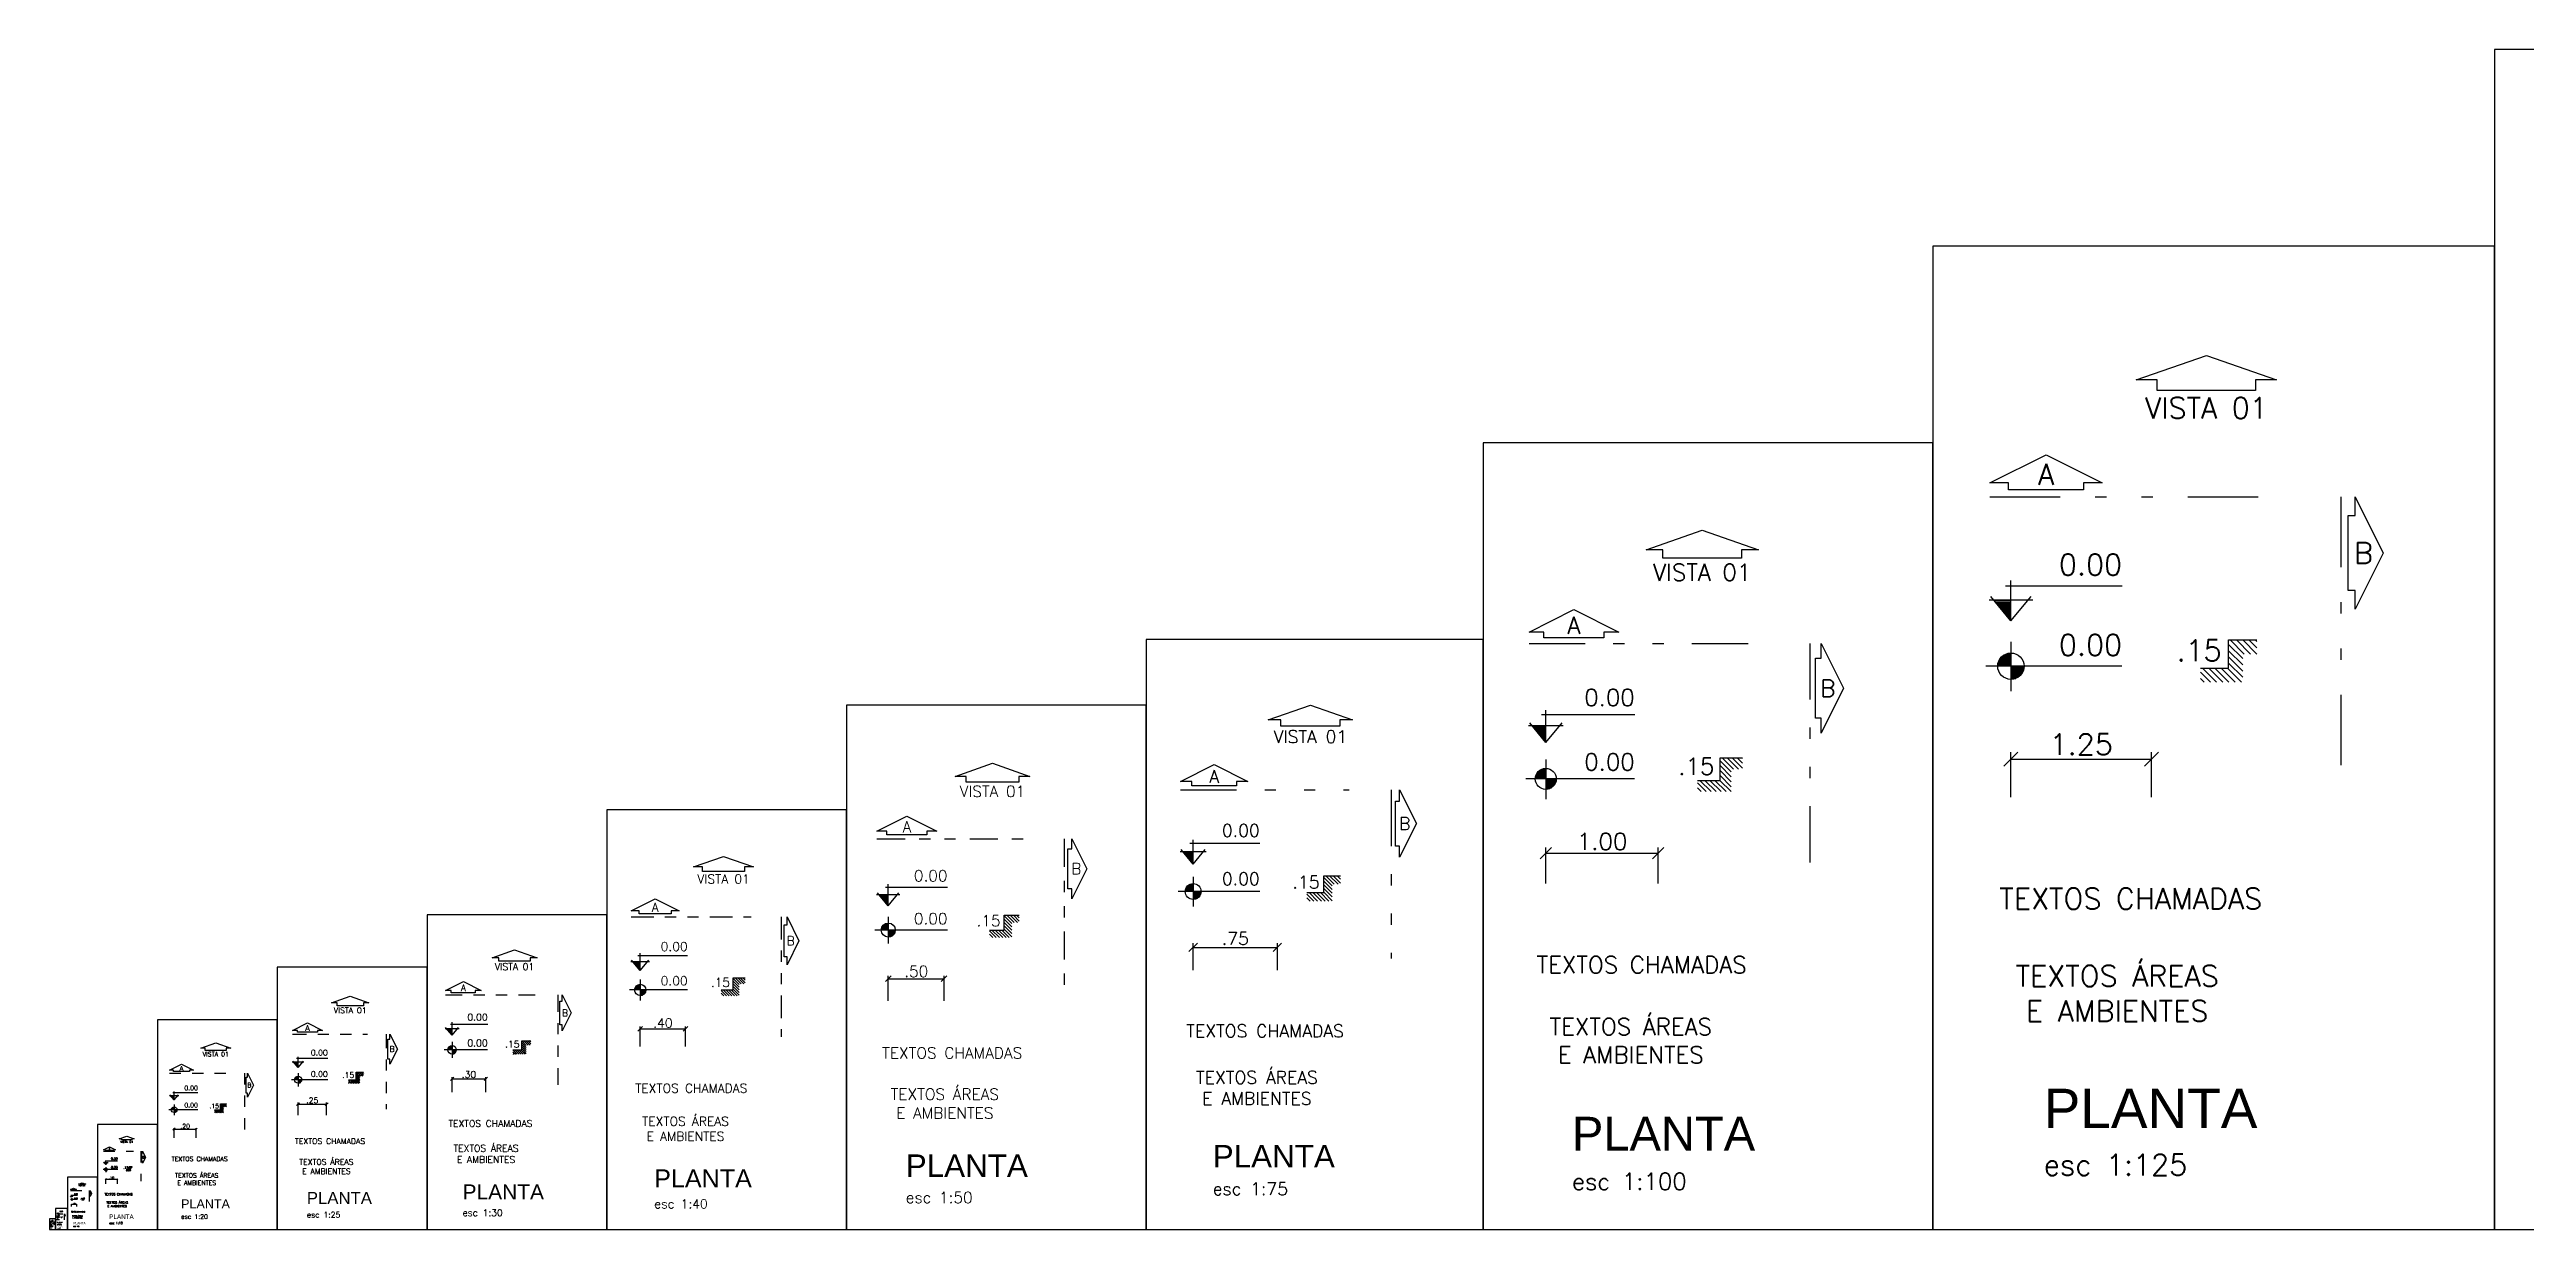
# Model space of a CAD drawing. Header units: millimetres. Extents: x 582 to 770, y 549 to 706.
# Drawn here: x 581.96 to 604.01, y 548.85 to 559.35 of the extents above; entities that cross this region are included whole.
import ezdxf

# ---------------------------------------------------------------- set-up
doc = ezdxf.new("R2010")
doc.units = ezdxf.units.MM
doc.linetypes.add('DIVIDE', pattern=[1.25, 0.5, -0.25, 0, -0.25, 0, -0.25])
for name, color, linetype in [('ARQ-COTAS', 30, 'Continuous'), ('ARQ-LINHACORTE', 3, 'DIVIDE'), ('ARQ-NIVEL', 1, 'Continuous'), ('ARQ-TEXTO2', 2, 'Continuous'), ('ARQ-TEXTO3', 3, 'Continuous'), ('ARQ-TEXTO4', 4, 'Continuous')]:
    doc.layers.add(name, color=color, linetype=linetype)
doc.styles.add('ROMANS', font='romans.shx')
doc.dimstyles.new('1-1', dxfattribs={"dimscale": 0.01, "dimtxt": 0.2, "dimasz": 0.1, "dimexe": 0.05, "dimexo": 0.1, "dimgap": 0.03, "dimtad": 1, "dimzin": 5, "dimdsep": 46, "dimtxsty": 'ROMANS', "dimblk": 'OBLIQUE', "dimcen": 0, "dimclrd": 256, "dimclre": 256, "dimclrt": 2, "dimadec": 0, "dimazin": 0, "dimtfac": 1, "dimtofl": 0, "dimtmove": 2, "dimatfit": 3, "dimfxl": 0.04, "dimtolj": 1, "dimtzin": 1, "dimarcsym": 0})
doc.dimstyles.new('1-10', dxfattribs={"dimscale": 0.1, "dimtxt": 0.2, "dimasz": 0.1, "dimexe": 0.05, "dimexo": 0.1, "dimgap": 0.03, "dimtad": 1, "dimzin": 5, "dimdsep": 46, "dimtxsty": 'ROMANS', "dimblk": 'OBLIQUE', "dimcen": 0, "dimclrd": 256, "dimclre": 256, "dimclrt": 2, "dimadec": 0, "dimazin": 0, "dimtfac": 1, "dimtofl": 0, "dimtmove": 2, "dimatfit": 3, "dimfxl": 0.04, "dimtolj": 1, "dimtzin": 1, "dimarcsym": 0})
doc.dimstyles.new('1-100', dxfattribs={"dimtxt": 0.15, "dimasz": 0.1, "dimexe": 0.05, "dimexo": 0.1, "dimgap": 0.03, "dimtad": 1, "dimzin": 5, "dimdsep": 46, "dimtxsty": 'ROMANS', "dimblk": 'OBLIQUE', "dimcen": 0, "dimclrd": 256, "dimclre": 256, "dimclrt": 2, "dimadec": 0, "dimazin": 0, "dimtfac": 1, "dimtofl": 0, "dimtmove": 2, "dimatfit": 3, "dimfxl": 0.04, "dimtolj": 1, "dimtzin": 1, "dimarcsym": 0})
doc.dimstyles.new('1-125', dxfattribs={"dimscale": 1.25, "dimtxt": 0.15, "dimasz": 0.1, "dimexe": 0.05, "dimexo": 0.1, "dimgap": 0.03, "dimtad": 1, "dimzin": 5, "dimdsep": 46, "dimtxsty": 'ROMANS', "dimblk": 'OBLIQUE', "dimcen": 0, "dimclrd": 256, "dimclre": 256, "dimclrt": 2, "dimadec": 0, "dimazin": 0, "dimtfac": 1, "dimtofl": 0, "dimtmove": 2, "dimatfit": 3, "dimfxl": 0.04, "dimtolj": 1, "dimtzin": 1, "dimarcsym": 0})
doc.dimstyles.new('1-2', dxfattribs={"dimscale": 0.02, "dimtxt": 0.2, "dimasz": 0.1, "dimexe": 0.05, "dimexo": 0.1, "dimgap": 0.03, "dimtad": 1, "dimzin": 5, "dimdsep": 46, "dimtxsty": 'ROMANS', "dimblk": 'OBLIQUE', "dimcen": 0, "dimclrd": 256, "dimclre": 256, "dimclrt": 2, "dimadec": 0, "dimazin": 0, "dimtfac": 1, "dimtofl": 0, "dimtmove": 2, "dimatfit": 3, "dimfxl": 0.04, "dimtolj": 1, "dimtzin": 1, "dimarcsym": 0})
doc.dimstyles.new('1-20', dxfattribs={"dimscale": 0.2, "dimtxt": 0.2, "dimasz": 0.1, "dimexe": 0.05, "dimexo": 0.1, "dimgap": 0.03, "dimtad": 1, "dimzin": 5, "dimdsep": 46, "dimtxsty": 'ROMANS', "dimblk": 'OBLIQUE', "dimcen": 0, "dimclrd": 256, "dimclre": 256, "dimclrt": 2, "dimadec": 0, "dimazin": 0, "dimtfac": 1, "dimtofl": 0, "dimtmove": 2, "dimatfit": 3, "dimfxl": 0.04, "dimtolj": 1, "dimtzin": 1, "dimarcsym": 0})
doc.dimstyles.new('1-25', dxfattribs={"dimscale": 0.25, "dimtxt": 0.2, "dimasz": 0.1, "dimexe": 0.05, "dimexo": 0.1, "dimgap": 0.03, "dimtad": 1, "dimzin": 5, "dimdsep": 46, "dimtxsty": 'ROMANS', "dimblk": 'OBLIQUE', "dimcen": 0, "dimclrd": 256, "dimclre": 256, "dimclrt": 2, "dimadec": 0, "dimazin": 0, "dimtfac": 1, "dimtofl": 0, "dimtmove": 2, "dimatfit": 3, "dimfxl": 0.04, "dimtolj": 1, "dimtzin": 1, "dimarcsym": 0})
doc.dimstyles.new('1-30', dxfattribs={"dimscale": 0.3, "dimtxt": 0.2, "dimasz": 0.1, "dimexe": 0.05, "dimexo": 0.1, "dimgap": 0.03, "dimtad": 1, "dimzin": 5, "dimdsep": 46, "dimtxsty": 'ROMANS', "dimblk": 'OBLIQUE', "dimcen": 0, "dimclrd": 256, "dimclre": 256, "dimclrt": 2, "dimadec": 0, "dimazin": 0, "dimtfac": 1, "dimtofl": 0, "dimtmove": 2, "dimatfit": 3, "dimfxl": 0.04, "dimtolj": 1, "dimtzin": 1, "dimarcsym": 0})
doc.dimstyles.new('1-40', dxfattribs={"dimscale": 0.4, "dimtxt": 0.2, "dimasz": 0.1, "dimexe": 0.05, "dimexo": 0.1, "dimgap": 0.03, "dimtad": 1, "dimzin": 5, "dimdsep": 46, "dimtxsty": 'ROMANS', "dimblk": 'OBLIQUE', "dimcen": 0, "dimclrd": 256, "dimclre": 256, "dimclrt": 2, "dimadec": 0, "dimazin": 0, "dimtfac": 1, "dimtofl": 0, "dimtmove": 2, "dimatfit": 3, "dimfxl": 0.04, "dimtolj": 1, "dimtzin": 1, "dimarcsym": 0})
doc.dimstyles.new('1-5', dxfattribs={"dimscale": 0.05, "dimtxt": 0.2, "dimasz": 0.1, "dimexe": 0.05, "dimexo": 0.1, "dimgap": 0.03, "dimtad": 1, "dimzin": 5, "dimdsep": 46, "dimtxsty": 'ROMANS', "dimblk": 'OBLIQUE', "dimcen": 0, "dimclrd": 256, "dimclre": 256, "dimclrt": 2, "dimadec": 0, "dimazin": 0, "dimtfac": 1, "dimtofl": 0, "dimtmove": 2, "dimatfit": 3, "dimfxl": 0.04, "dimtolj": 1, "dimtzin": 1, "dimarcsym": 0})
doc.dimstyles.new('1-50', dxfattribs={"dimscale": 0.5, "dimtxt": 0.2, "dimasz": 0.1, "dimexe": 0.05, "dimexo": 0.1, "dimgap": 0.03, "dimtad": 1, "dimzin": 5, "dimdsep": 46, "dimtxsty": 'ROMANS', "dimblk": 'OBLIQUE', "dimcen": 0, "dimclrd": 256, "dimclre": 256, "dimclrt": 2, "dimadec": 0, "dimazin": 0, "dimtfac": 1, "dimtofl": 0, "dimtmove": 2, "dimatfit": 3, "dimfxl": 0.04, "dimtolj": 1, "dimtzin": 1, "dimarcsym": 0})
doc.dimstyles.new('1-75', dxfattribs={"dimscale": 0.75, "dimtxt": 0.15, "dimasz": 0.1, "dimexe": 0.05, "dimexo": 0.1, "dimgap": 0.03, "dimtad": 1, "dimzin": 5, "dimdsep": 46, "dimtxsty": 'ROMANS', "dimblk": 'OBLIQUE', "dimcen": 0, "dimclrd": 256, "dimclre": 256, "dimclrt": 2, "dimadec": 0, "dimazin": 0, "dimtfac": 1, "dimtofl": 0, "dimtmove": 2, "dimatfit": 3, "dimfxl": 0.04, "dimtolj": 1, "dimtzin": 1, "dimarcsym": 0})

# ---------------------------------------------------------------- blocks, each defined once
blk = doc.blocks.new('_Oblique')
at = {"color": 0, "linetype": 'ByBlock', "lineweight": -2}
blk.add_line((-0.5, -0.5), (0.5, 0.5), dxfattribs=at)
blk = doc.blocks.new('*D15')
at = {"layer": 'ARQ-COTAS', "lineweight": -2}
for p, q in [((595.281, 551.929), (595.281, 552.248)), ((595.281, 552.198), (596.281, 552.198)), ((596.281, 551.929), (596.281, 552.248))]:
    blk.add_line(p, q, dxfattribs=at)
at = {"layer": 'DEFPOINTS', "color": 0}
for p in [(596.281, 552.198), (595.281, 551.829), (596.281, 551.829)]:
    blk.add_point(p, dxfattribs=at)
at = {"layer": 'ARQ-COTAS', "lineweight": -2, "xscale": 0.1, "yscale": 0.1, "zscale": 0.1, "rotation": 180}
blk.add_blockref('_Oblique', (595.281, 552.198), dxfattribs=at)
at = {"layer": 'ARQ-COTAS', "lineweight": -2, "xscale": 0.1, "yscale": 0.1, "zscale": 0.1}
blk.add_blockref('_Oblique', (596.281, 552.198), dxfattribs=at)
at = {"layer": 'ARQ-COTAS', "color": 2, "insert": (595.781, 552.303), "char_height": 0.15, "attachment_point": 5, "style": 'ROMANS'}
blk.add_mtext('\\A1;1.00', dxfattribs=at)
blk = doc.blocks.new('A$C4D0E081D')
at = {"layer": 'ARQ-NIVEL'}
h = blk.add_hatch(dxfattribs=at)
h.set_pattern_fill('ANSI31', color=8, scale=0.25, angle=90, style=0)
h.set_pattern_definition([(135, (-18.381433, -69.158416), (-0.022097087, -0.022097087), [])])
h.paths.add_polyline_path([(0.4, 0.3), (0.2, 0.3), (0.2, 0.1), (0, 0.1), (0, 0), (0.3, 0), (0.3, 0.2), (0.4, 0.2)])
at = {"layer": 'ARQ-NIVEL', "color": 2}
blk.add_lwpolyline([(0, 0.1), (0.2, 0.1), (0.2, 0.3), (0.4, 0.3)], dxfattribs=at)
blk = doc.blocks.new('*D16')
at = {"layer": 'ARQ-COTAS', "lineweight": -2}
for p, q in [((599.42, 552.698), (599.42, 553.098)), ((600.67, 552.698), (600.67, 553.098)), ((599.42, 553.035), (600.67, 553.035))]:
    blk.add_line(p, q, dxfattribs=at)
at = {"layer": 'DEFPOINTS', "color": 0}
for p in [(600.67, 553.035), (599.42, 552.573), (600.67, 552.573)]:
    blk.add_point(p, dxfattribs=at)
at = {"layer": 'ARQ-COTAS', "lineweight": -2, "xscale": 0.125, "yscale": 0.125, "zscale": 0.125, "rotation": 180}
blk.add_blockref('_Oblique', (599.42, 553.035), dxfattribs=at)
at = {"layer": 'ARQ-COTAS', "lineweight": -2, "xscale": 0.125, "yscale": 0.125, "zscale": 0.125}
blk.add_blockref('_Oblique', (600.67, 553.035), dxfattribs=at)
at = {"layer": 'ARQ-COTAS', "color": 2, "insert": (600.045, 553.167), "char_height": 0.1875, "attachment_point": 5, "style": 'ROMANS'}
blk.add_mtext('\\A1;1.25', dxfattribs=at)
blk = doc.blocks.new('*D5')
at = {"layer": 'ARQ-COTAS', "lineweight": -2}
for p, q in [((592.142, 551.159), (592.142, 551.399)), ((592.142, 551.361), (592.892, 551.361)), ((592.892, 551.159), (592.892, 551.399))]:
    blk.add_line(p, q, dxfattribs=at)
at = {"layer": 'DEFPOINTS', "color": 0}
for p in [(592.892, 551.361), (592.142, 551.084), (592.892, 551.084)]:
    blk.add_point(p, dxfattribs=at)
at = {"layer": 'ARQ-COTAS', "lineweight": -2, "xscale": 0.07500000000000001, "yscale": 0.07500000000000001, "zscale": 0.07500000000000001, "rotation": 180}
blk.add_blockref('_Oblique', (592.142, 551.361), dxfattribs=at)
at = {"layer": 'ARQ-COTAS', "lineweight": -2, "xscale": 0.07500000000000001, "yscale": 0.07500000000000001, "zscale": 0.07500000000000001}
blk.add_blockref('_Oblique', (592.892, 551.361), dxfattribs=at)
at = {"layer": 'ARQ-COTAS', "color": 2, "insert": (592.517, 551.44), "char_height": 0.1125, "attachment_point": 5, "style": 'ROMANS'}
blk.add_mtext('\\A1;.75', dxfattribs=at)
blk = doc.blocks.new('*D6')
at = {"layer": 'ARQ-COTAS', "lineweight": -2}
for p, q in [((589.428, 550.886), (589.428, 551.107)), ((589.428, 551.082), (589.925, 551.082)), ((589.925, 550.886), (589.925, 551.107))]:
    blk.add_line(p, q, dxfattribs=at)
at = {"layer": 'DEFPOINTS', "color": 0}
for p in [(589.925, 551.082), (589.428, 550.836), (589.925, 550.836)]:
    blk.add_point(p, dxfattribs=at)
at = {"layer": 'ARQ-COTAS', "lineweight": -2, "xscale": 0.05, "yscale": 0.05, "zscale": 0.05, "rotation": 180}
blk.add_blockref('_Oblique', (589.428, 551.082), dxfattribs=at)
at = {"layer": 'ARQ-COTAS', "lineweight": -2, "xscale": 0.05, "yscale": 0.05, "zscale": 0.05}
blk.add_blockref('_Oblique', (589.925, 551.082), dxfattribs=at)
at = {"layer": 'ARQ-COTAS', "color": 2, "insert": (589.677, 551.147), "char_height": 0.1, "attachment_point": 5, "style": 'ROMANS'}
blk.add_mtext('\\A1;.50', dxfattribs=at)
blk = doc.blocks.new('*D7')
at = {"layer": 'ARQ-COTAS', "lineweight": -2}
for p, q in [((587.221, 550.479), (587.221, 550.656)), ((587.624, 550.479), (587.624, 550.656)), ((587.221, 550.636), (587.624, 550.636))]:
    blk.add_line(p, q, dxfattribs=at)
at = {"layer": 'DEFPOINTS', "color": 0}
for p in [(587.221, 550.439), (587.624, 550.636), (587.624, 550.439)]:
    blk.add_point(p, dxfattribs=at)
at = {"layer": 'ARQ-COTAS', "lineweight": -2, "xscale": 0.04000000000000001, "yscale": 0.04000000000000001, "zscale": 0.04000000000000001, "rotation": 180}
blk.add_blockref('_Oblique', (587.221, 550.636), dxfattribs=at)
at = {"layer": 'ARQ-COTAS', "lineweight": -2, "xscale": 0.04000000000000001, "yscale": 0.04000000000000001, "zscale": 0.04000000000000001}
blk.add_blockref('_Oblique', (587.624, 550.636), dxfattribs=at)
at = {"layer": 'ARQ-COTAS', "color": 2, "insert": (587.423, 550.688), "char_height": 0.08, "attachment_point": 5, "style": 'ROMANS'}
blk.add_mtext('\\A1;.40', dxfattribs=at)
blk = doc.blocks.new('*D8')
at = {"layer": 'ARQ-COTAS', "lineweight": -2}
for p, q in [((585.547, 550.072), (585.547, 550.205)), ((585.847, 550.072), (585.847, 550.205)), ((585.547, 550.19), (585.847, 550.19))]:
    blk.add_line(p, q, dxfattribs=at)
at = {"layer": 'DEFPOINTS', "color": 0}
for p in [(585.547, 550.042), (585.847, 550.19), (585.847, 550.042)]:
    blk.add_point(p, dxfattribs=at)
at = {"layer": 'ARQ-COTAS', "lineweight": -2, "xscale": 0.03, "yscale": 0.03, "zscale": 0.03, "rotation": 180}
blk.add_blockref('_Oblique', (585.547, 550.19), dxfattribs=at)
at = {"layer": 'ARQ-COTAS', "lineweight": -2, "xscale": 0.03, "yscale": 0.03, "zscale": 0.03}
blk.add_blockref('_Oblique', (585.847, 550.19), dxfattribs=at)
at = {"layer": 'ARQ-COTAS', "color": 2, "insert": (585.697, 550.229), "char_height": 0.06, "attachment_point": 5, "style": 'ROMANS'}
blk.add_mtext('\\A1;.30', dxfattribs=at)
blk = doc.blocks.new('*D9')
at = {"layer": 'ARQ-COTAS', "lineweight": -2}
for p, q in [((584.176, 549.868), (584.176, 549.979)), ((584.176, 549.966), (584.43, 549.966)), ((584.43, 549.868), (584.43, 549.979))]:
    blk.add_line(p, q, dxfattribs=at)
at = {"layer": 'DEFPOINTS', "color": 0}
for p in [(584.176, 549.843), (584.43, 549.966), (584.43, 549.843)]:
    blk.add_point(p, dxfattribs=at)
at = {"layer": 'ARQ-COTAS', "lineweight": -2, "xscale": 0.025, "yscale": 0.025, "zscale": 0.025, "rotation": 180}
blk.add_blockref('_Oblique', (584.176, 549.966), dxfattribs=at)
at = {"layer": 'ARQ-COTAS', "lineweight": -2, "xscale": 0.025, "yscale": 0.025, "zscale": 0.025}
blk.add_blockref('_Oblique', (584.43, 549.966), dxfattribs=at)
at = {"layer": 'ARQ-COTAS', "color": 2, "insert": (584.303, 549.999), "char_height": 0.05, "attachment_point": 5, "style": 'ROMANS'}
blk.add_mtext('\\A1;.25', dxfattribs=at)
blk = doc.blocks.new('*D10')
at = {"layer": 'ARQ-COTAS', "lineweight": -2}
for p, q in [((583.073, 549.665), (583.073, 549.753)), ((583.073, 549.743), (583.269, 549.743)), ((583.269, 549.665), (583.269, 549.753))]:
    blk.add_line(p, q, dxfattribs=at)
at = {"layer": 'DEFPOINTS', "color": 0}
for p in [(583.073, 549.645), (583.269, 549.743), (583.269, 549.645)]:
    blk.add_point(p, dxfattribs=at)
at = {"layer": 'ARQ-COTAS', "lineweight": -2, "xscale": 0.02, "yscale": 0.02, "zscale": 0.02, "rotation": 180}
blk.add_blockref('_Oblique', (583.073, 549.743), dxfattribs=at)
at = {"layer": 'ARQ-COTAS', "lineweight": -2, "xscale": 0.02, "yscale": 0.02, "zscale": 0.02}
blk.add_blockref('_Oblique', (583.269, 549.743), dxfattribs=at)
at = {"layer": 'ARQ-COTAS', "color": 2, "insert": (583.171, 549.769), "char_height": 0.04, "attachment_point": 5, "style": 'ROMANS'}
blk.add_mtext('\\A1;.20', dxfattribs=at)
blk = doc.blocks.new('*D11')
at = {"layer": 'ARQ-COTAS', "lineweight": -2}
for p, q in [((582.465, 549.257), (582.465, 549.302)), ((582.465, 549.297), (582.568, 549.297)), ((582.568, 549.257), (582.568, 549.302))]:
    blk.add_line(p, q, dxfattribs=at)
at = {"layer": 'DEFPOINTS', "color": 0}
for p in [(582.465, 549.247), (582.568, 549.297), (582.568, 549.247)]:
    blk.add_point(p, dxfattribs=at)
at = {"layer": 'ARQ-COTAS', "lineweight": -2, "xscale": 0.01, "yscale": 0.01, "zscale": 0.01, "rotation": 180}
blk.add_blockref('_Oblique', (582.465, 549.297), dxfattribs=at)
at = {"layer": 'ARQ-COTAS', "lineweight": -2, "xscale": 0.01, "yscale": 0.01, "zscale": 0.01}
blk.add_blockref('_Oblique', (582.568, 549.297), dxfattribs=at)
at = {"layer": 'ARQ-COTAS', "color": 2, "insert": (582.517, 549.31), "char_height": 0.02, "attachment_point": 5, "style": 'ROMANS'}
blk.add_mtext('\\A1;.10', dxfattribs=at)
blk = doc.blocks.new('*D12')
at = {"layer": 'ARQ-COTAS', "lineweight": -2}
for p, q in [((582.161, 549.054), (582.161, 549.076)), ((582.161, 549.074), (582.208, 549.074)), ((582.208, 549.054), (582.208, 549.076))]:
    blk.add_line(p, q, dxfattribs=at)
at = {"layer": 'DEFPOINTS', "color": 0}
for p in [(582.161, 549.049), (582.208, 549.074), (582.208, 549.049)]:
    blk.add_point(p, dxfattribs=at)
at = {"layer": 'ARQ-COTAS', "lineweight": -2, "xscale": 0.005000000000000001, "yscale": 0.005000000000000001, "zscale": 0.005000000000000001, "rotation": 180}
blk.add_blockref('_Oblique', (582.161, 549.074), dxfattribs=at)
at = {"layer": 'ARQ-COTAS', "lineweight": -2, "xscale": 0.005000000000000001, "yscale": 0.005000000000000001, "zscale": 0.005000000000000001}
blk.add_blockref('_Oblique', (582.208, 549.074), dxfattribs=at)
at = {"layer": 'ARQ-COTAS', "color": 2, "insert": (582.185, 549.08), "char_height": 0.01, "attachment_point": 5, "style": 'ROMANS'}
blk.add_mtext('\\A1;.05', dxfattribs=at)
blk = doc.blocks.new('*D13')
at = {"layer": 'ARQ-COTAS', "lineweight": -2}
for p, q in [((582.032, 548.932), (582.032, 548.941)), ((582.032, 548.94), (582.049, 548.94)), ((582.049, 548.932), (582.049, 548.941))]:
    blk.add_line(p, q, dxfattribs=at)
at = {"layer": 'DEFPOINTS', "color": 0}
for p in [(582.032, 548.93), (582.049, 548.94), (582.049, 548.93)]:
    blk.add_point(p, dxfattribs=at)
at = {"layer": 'ARQ-COTAS', "lineweight": -2, "xscale": 0.002, "yscale": 0.002, "zscale": 0.002, "rotation": 180}
blk.add_blockref('_Oblique', (582.032, 548.94), dxfattribs=at)
at = {"layer": 'ARQ-COTAS', "lineweight": -2, "xscale": 0.002, "yscale": 0.002, "zscale": 0.002}
blk.add_blockref('_Oblique', (582.049, 548.94), dxfattribs=at)
at = {"layer": 'ARQ-COTAS', "color": 2, "insert": (582.041, 548.942), "char_height": 0.004, "attachment_point": 5, "style": 'ROMANS'}
blk.add_mtext('\\A1;.02', dxfattribs=at)
blk = doc.blocks.new('*D14')
at = {"layer": 'ARQ-COTAS', "lineweight": -2}
for p, q in [((581.972, 548.891), (581.972, 548.896)), ((581.972, 548.895), (581.985, 548.895)), ((581.985, 548.891), (581.985, 548.896))]:
    blk.add_line(p, q, dxfattribs=at)
at = {"layer": 'DEFPOINTS', "color": 0}
for p in [(581.972, 548.89), (581.985, 548.895), (581.985, 548.89)]:
    blk.add_point(p, dxfattribs=at)
at = {"layer": 'ARQ-COTAS', "lineweight": -2, "xscale": 0.001, "yscale": 0.001, "zscale": 0.001, "rotation": 180}
blk.add_blockref('_Oblique', (581.972, 548.895), dxfattribs=at)
at = {"layer": 'ARQ-COTAS', "lineweight": -2, "xscale": 0.001, "yscale": 0.001, "zscale": 0.001}
blk.add_blockref('_Oblique', (581.985, 548.895), dxfattribs=at)
at = {"layer": 'ARQ-COTAS', "color": 2, "insert": (581.978, 548.896), "char_height": 0.002, "attachment_point": 5, "style": 'ROMANS'}
blk.add_mtext('\\A1;.01', dxfattribs=at)
blk = doc.blocks.new('nivel planta')
at = {"layer": 'ARQ-NIVEL', "color": 1}
for p, q in [((0, 0), (-0.969, 0)), ((-0.884, 0.007), (-0.791, 0.007)), ((-0.883, 0.015), (-0.791, 0.015)), ((-0.882, 0.023), (-0.791, 0.023)), ((-0.88, 0.03), (-0.791, 0.03)), ((-0.876, 0.038), (-0.791, 0.038)), ((-0.873, 0.046), (-0.791, 0.046)), ((-0.868, 0.054), (-0.791, 0.054)), ((-0.861, 0.062), (-0.791, 0.062)), ((-0.854, 0.069), (-0.791, 0.069)), ((-0.844, 0.077), (-0.791, 0.077)), ((-0.83, 0.085), (-0.791, 0.085)), ((-0.791, 0.174), (-0.791, -0.179)), ((-0.791, -0.001), (-0.697, -0.001)), ((-0.791, -0.009), (-0.698, -0.009)), ((-0.791, -0.016), (-0.699, -0.016)), ((-0.791, -0.024), (-0.7, -0.024)), ((-0.791, -0.032), (-0.703, -0.032)), ((-0.791, -0.04), (-0.706, -0.04)), ((-0.791, -0.048), (-0.71, -0.048)), ((-0.791, -0.056), (-0.715, -0.056)), ((-0.791, -0.063), (-0.722, -0.063)), ((-0.791, -0.071), (-0.73, -0.071)), ((-0.791, -0.079), (-0.74, -0.079)), ((-0.791, -0.087), (-0.755, -0.087))]:
    blk.add_line(p, q, dxfattribs=at)
blk.add_circle((-0.791, 0), 0.0937, dxfattribs=at)
blk = doc.blocks.new('nivel corte')
at = {"color": 1}
for p, q in [((-0.038, 0.249), (0.791, 0.249)), ((0, 0), (0, 0.287)), ((-0.155, 0.15), (0.155, 0.15)), ((0, 0), (-0.144, 0.174)), ((0, 0.141), (-0.117, 0.141)), ((0, 0.131), (-0.109, 0.131)), ((0, 0.122), (-0.101, 0.122)), ((0, 0.113), (-0.093, 0.113)), ((0, 0.103), (-0.086, 0.103)), ((0, 0.094), (-0.078, 0.094)), ((0, 0.084), (-0.07, 0.084)), ((0, 0.075), (-0.062, 0.075)), ((0, 0.066), (-0.054, 0.066)), ((0, 0.056), (-0.047, 0.056)), ((0, 0.047), (-0.039, 0.047)), ((0, 0.038), (-0.031, 0.038)), ((0, 0.028), (-0.023, 0.028)), ((0, 0.019), (-0.016, 0.019)), ((0, 0.009), (-0.008, 0.009)), ((0, 0), (0.144, 0.174))]:
    blk.add_line(p, q, dxfattribs=at)

msp = doc.modelspace()

# ---------------------------------------------------------------- linework, layer by layer
for points in [[(603.724, 548.85), (609.724, 548.85), (609.724, 559.35), (603.724, 559.35)], [(598.724, 548.85), (603.724, 548.85), (603.724, 557.6), (598.724, 557.6)], [(594.724, 548.85), (598.724, 548.85), (598.724, 555.85), (594.724, 555.85)], [(591.724, 548.85), (594.724, 548.85), (594.724, 554.1), (591.724, 554.1)], [(589.058, 548.85), (591.724, 548.85), (591.724, 553.517), (589.058, 553.517)], [(586.924, 548.85), (589.058, 548.85), (589.058, 552.584), (586.924, 552.584)], [(585.324, 548.85), (586.924, 548.85), (586.924, 551.65), (585.324, 551.65)], [(583.991, 548.85), (585.324, 548.85), (585.324, 551.184), (583.991, 551.184)], [(582.924, 548.85), (583.991, 548.85), (583.991, 550.717), (582.924, 550.717)], [(582.391, 548.85), (582.924, 548.85), (582.924, 549.784), (582.391, 549.784)], [(582.124, 548.85), (582.391, 548.85), (582.391, 549.317), (582.124, 549.317)], [(581.964, 548.85), (582.018, 548.85), (582.018, 548.944), (581.964, 548.944)], [(582.018, 548.85), (582.124, 548.85), (582.124, 549.037), (582.018, 549.037)]]:
    msp.add_lwpolyline(points, close=True)
at = {"layer": 'ARQ-LINHACORTE', "ltscale": 1.25}
for p, q in [((599.232, 555.37), (601.732, 555.37)), ((602.357, 555.37), (602.357, 552.87))]:
    msp.add_line(p, q, dxfattribs=at)
at = {"layer": 'ARQ-LINHACORTE'}
for p, q in [((595.131, 554.066), (597.131, 554.066)), ((597.631, 554.066), (597.631, 552.066)), ((592.029, 552.762), (593.529, 552.762)), ((593.904, 552.762), (593.904, 551.262))]:
    msp.add_line(p, q, dxfattribs=at)
at = {"layer": 'ARQ-LINHACORTE', "ltscale": 0.5}
for p, q in [((589.328, 552.327), (590.662, 552.327)), ((590.995, 552.327), (590.995, 550.994))]:
    msp.add_line(p, q, dxfattribs=at)
at = {"layer": 'ARQ-LINHACORTE', "ltscale": 0.4}
for p, q in [((587.141, 551.632), (588.208, 551.632)), ((588.474, 551.632), (588.474, 550.565))]:
    msp.add_line(p, q, dxfattribs=at)
at = {"layer": 'ARQ-LINHACORTE', "ltscale": 0.3}
for p, q in [((585.487, 550.937), (586.287, 550.937)), ((586.487, 550.937), (586.487, 550.137))]:
    msp.add_line(p, q, dxfattribs=at)
at = {"layer": 'ARQ-LINHACORTE', "ltscale": 0.25}
for p, q in [((584.126, 550.589), (584.793, 550.589)), ((584.96, 550.589), (584.96, 549.922))]:
    msp.add_line(p, q, dxfattribs=at)
at = {"layer": 'ARQ-LINHACORTE', "ltscale": 0.2}
for p, q in [((583.033, 550.241), (583.566, 550.241)), ((583.699, 550.241), (583.699, 549.708))]:
    msp.add_line(p, q, dxfattribs=at)
at = {"layer": 'ARQ-LINHACORTE', "ltscale": 0.1}
for p, q in [((582.445, 549.546), (582.712, 549.546)), ((582.778, 549.546), (582.778, 549.279))]:
    msp.add_line(p, q, dxfattribs=at)
at = {"layer": 'ARQ-LINHACORTE', "ltscale": 0.05}
for p, q in [((582.151, 549.198), (582.285, 549.198)), ((582.318, 549.198), (582.318, 549.065))]:
    msp.add_line(p, q, dxfattribs=at)
at = {"layer": 'ARQ-LINHACORTE', "ltscale": 0.01}
for p, q in [((581.97, 548.92), (581.996, 548.92)), ((582.003, 548.92), (582.003, 548.893))]:
    msp.add_line(p, q, dxfattribs=at)
at = {"layer": 'ARQ-LINHACORTE', "ltscale": 0.02}
for p, q in [((582.028, 548.989), (582.082, 548.989)), ((582.095, 548.989), (582.095, 548.936))]:
    msp.add_line(p, q, dxfattribs=at)
at = {"layer": 'ARQ-LINHACORTE', "linetype": 'ByBlock'}
for points in [[(601.596, 556.316), (600.721, 556.316), (600.721, 556.41), (600.534, 556.41), (601.159, 556.629), (601.784, 556.41), (601.596, 556.41), (601.596, 556.316)], [(600.066, 555.432), (599.399, 555.432), (599.399, 555.495), (599.232, 555.495), (599.732, 555.745), (600.232, 555.495), (600.066, 555.495), (600.066, 555.432)], [(602.42, 554.536), (602.42, 555.203), (602.482, 555.203), (602.482, 555.37), (602.732, 554.87), (602.482, 554.37), (602.482, 554.536), (602.42, 554.536)], [(597.022, 554.823), (596.322, 554.823), (596.322, 554.898), (596.172, 554.898), (596.672, 555.073), (597.172, 554.898), (597.022, 554.898), (597.022, 554.823)], [(595.797, 554.116), (595.264, 554.116), (595.264, 554.166), (595.131, 554.166), (595.531, 554.366), (595.931, 554.166), (595.797, 554.166), (595.797, 554.116)], [(597.681, 553.399), (597.681, 553.933), (597.731, 553.933), (597.731, 554.066), (597.931, 553.666), (597.731, 553.266), (597.731, 553.399), (597.681, 553.399)], [(593.447, 553.33), (592.922, 553.33), (592.922, 553.386), (592.81, 553.386), (593.185, 553.517), (593.56, 553.386), (593.447, 553.386), (593.447, 553.33)], [(590.589, 552.832), (590.123, 552.832), (590.123, 552.882), (590.023, 552.882), (590.356, 552.999), (590.689, 552.882), (590.589, 552.882), (590.589, 552.832)], [(592.529, 552.799), (592.129, 552.799), (592.129, 552.837), (592.029, 552.837), (592.329, 552.987), (592.629, 552.837), (592.529, 552.837), (592.529, 552.799)], [(593.942, 552.262), (593.942, 552.662), (593.979, 552.662), (593.979, 552.762), (594.129, 552.462), (593.979, 552.162), (593.979, 552.262), (593.942, 552.262)], [(589.773, 552.361), (589.417, 552.361), (589.417, 552.394), (589.328, 552.394), (589.595, 552.527), (589.862, 552.394), (589.773, 552.394), (589.773, 552.361)], [(591.028, 551.883), (591.028, 552.238), (591.062, 552.238), (591.062, 552.327), (591.195, 552.061), (591.062, 551.794), (591.062, 551.883), (591.028, 551.883)], [(588.15, 552.036), (587.776, 552.036), (587.776, 552.076), (587.696, 552.076), (587.963, 552.169), (588.23, 552.076), (588.15, 552.076), (588.15, 552.036)], [(587.497, 551.659), (587.212, 551.659), (587.212, 551.685), (587.141, 551.685), (587.354, 551.792), (587.568, 551.685), (587.497, 551.685), (587.497, 551.659)], [(588.501, 551.276), (588.501, 551.561), (588.528, 551.561), (588.528, 551.632), (588.634, 551.419), (588.528, 551.205), (588.528, 551.276), (588.501, 551.276)], [(586.243, 551.239), (585.963, 551.239), (585.963, 551.269), (585.903, 551.269), (586.103, 551.339), (586.303, 551.269), (586.243, 551.269), (586.243, 551.239)], [(584.757, 550.841), (584.523, 550.841), (584.523, 550.866), (584.473, 550.866), (584.64, 550.925), (584.807, 550.866), (584.757, 550.866), (584.757, 550.841)], [(585.753, 550.957), (585.54, 550.957), (585.54, 550.977), (585.487, 550.977), (585.647, 551.057), (585.807, 550.977), (585.753, 550.977), (585.753, 550.957)], [(586.507, 550.67), (586.507, 550.883), (586.527, 550.883), (586.527, 550.937), (586.607, 550.777), (586.527, 550.617), (586.527, 550.67), (586.507, 550.67)], [(584.349, 550.606), (584.171, 550.606), (584.171, 550.622), (584.126, 550.622), (584.26, 550.689), (584.393, 550.622), (584.349, 550.622), (584.349, 550.606)], [(583.537, 550.443), (583.35, 550.443), (583.35, 550.463), (583.31, 550.463), (583.444, 550.51), (583.577, 550.463), (583.537, 550.463), (583.537, 550.443)], [(584.976, 550.367), (584.976, 550.544), (584.993, 550.544), (584.993, 550.589), (585.06, 550.456), (584.993, 550.322), (584.993, 550.367), (584.976, 550.367)], [(583.21, 550.255), (583.068, 550.255), (583.068, 550.268), (583.033, 550.268), (583.139, 550.321), (583.246, 550.268), (583.21, 550.268), (583.21, 550.255)], [(583.713, 550.063), (583.713, 550.206), (583.726, 550.206), (583.726, 550.241), (583.779, 550.135), (583.726, 550.028), (583.726, 550.063), (583.713, 550.063)], [(582.534, 549.552), (582.463, 549.552), (582.463, 549.559), (582.445, 549.559), (582.498, 549.586), (582.552, 549.559), (582.534, 549.559), (582.534, 549.552)], [(582.697, 549.647), (582.604, 549.647), (582.604, 549.657), (582.584, 549.657), (582.651, 549.68), (582.717, 549.657), (582.697, 549.657), (582.697, 549.647)], [(582.785, 549.457), (582.785, 549.528), (582.792, 549.528), (582.792, 549.546), (582.818, 549.492), (582.792, 549.439), (582.792, 549.457), (582.785, 549.457)], [(582.196, 549.201), (582.16, 549.201), (582.16, 549.205), (582.151, 549.205), (582.178, 549.218), (582.205, 549.205), (582.196, 549.205), (582.196, 549.201)], [(582.277, 549.249), (582.231, 549.249), (582.231, 549.254), (582.221, 549.254), (582.254, 549.265), (582.287, 549.254), (582.277, 549.254), (582.277, 549.249)], [(582.321, 549.154), (582.321, 549.189), (582.325, 549.189), (582.325, 549.198), (582.338, 549.171), (582.325, 549.145), (582.325, 549.154), (582.321, 549.154)], [(581.979, 548.921), (581.971, 548.921), (581.971, 548.921), (581.97, 548.921), (581.975, 548.924), (581.98, 548.921), (581.979, 548.921), (581.979, 548.921)], [(581.995, 548.93), (581.986, 548.93), (581.986, 548.931), (581.984, 548.931), (581.99, 548.933), (581.997, 548.931), (581.995, 548.931), (581.995, 548.93)], [(582.004, 548.911), (582.004, 548.918), (582.004, 548.918), (582.004, 548.92), (582.007, 548.915), (582.004, 548.909), (582.004, 548.911), (582.004, 548.911)], [(582.046, 548.991), (582.032, 548.991), (582.032, 548.992), (582.028, 548.992), (582.039, 548.997), (582.05, 548.992), (582.046, 548.992), (582.046, 548.991)], [(582.079, 549.01), (582.06, 549.01), (582.06, 549.012), (582.056, 549.012), (582.07, 549.016), (582.083, 549.012), (582.079, 549.012), (582.079, 549.01)], [(582.096, 548.972), (582.096, 548.986), (582.098, 548.986), (582.098, 548.989), (582.103, 548.979), (582.098, 548.968), (582.098, 548.972), (582.096, 548.972)]]:
    msp.add_lwpolyline(points, dxfattribs=at)

# ---------------------------------------------------------------- block references
at = {"layer": 'ARQ-NIVEL'}
for name, p, xscale, yscale, zscale in [('nivel corte', (599.42, 554.267), 1.249999875000071, 1.249999875000015, 1.249999875), ('nivel planta', (600.408, 553.863), 1.249999875000071, 1.249999875000015, 1.249999875), ('A$C4D0E081D', (601.107, 553.721), 1.25, 1.25, 1.25), ('nivel corte', (592.142, 552.101), 0.75, 0.75, 0.75), ('nivel planta', (592.735, 551.858), 0.75, 0.75, 0.75), ('A$C4D0E081D', (593.154, 551.773), 0.75, 0.75, 0.75), ('nivel corte', (589.428, 551.731), 0.6666666000000134, 0.6666666000000134, 0.6666666), ('nivel planta', (589.956, 551.515), 0.6666666000000134, 0.6666666000000134, 0.6666666), ('A$C4D0E081D', (590.328, 551.448), 0.6666666650000082, 0.6666666650000082, 0.666666665), ('nivel corte', (587.221, 551.155), 0.5333333319999838, 0.5333333319999838, 0.5333333319999838), ('A$C4D0E081D', (587.941, 550.929), 0.5333333319999838, 0.5333333319999838, 0.5333333320000001), ('nivel planta', (587.643, 550.982), 0.5333333319999838, 0.5333333319999838, 0.5333333319999838), ('nivel corte', (585.547, 550.579), 0.3999999600000024, 0.3999999600000024, 0.39999996), ('nivel planta', (585.863, 550.449), 0.3999999600000024, 0.3999999600000024, 0.39999996), ('A$C4D0E081D', (586.087, 550.409), 0.399999998999931, 0.399999998999931, 0.399999999), ('nivel planta', (584.44, 550.183), 0.3333332999999925, 0.3333332999999925, 0.3333333), ('nivel corte', (584.176, 550.291), 0.3333332999999925, 0.3333332999999925, 0.3333333), ('A$C4D0E081D', (584.626, 550.149), 0.3333333324999899, 0.3333333324999899, 0.3333333325), ('nivel corte', (583.073, 550.003), 0.2666666399999826, 0.2666666399999826, 0.26666664), ('nivel planta', (583.284, 549.916), 0.2666666399999826, 0.2666666399999826, 0.26666664), ('A$C4D0E081D', (583.433, 549.889), 0.2666666660000487, 0.2666666660000487, 0.2666666660000001), ('nivel planta', (582.571, 549.383), 0.1333333200000197, 0.1333333200000197, 0.13333332), ('nivel corte', (582.465, 549.427), 0.1333333200000197, 0.1333333200000197, 0.13333332), ('A$C4D0E081D', (582.645, 549.37), 0.1333333330000244, 0.1333333330000244, 0.133333333), ('nivel planta', (582.214, 549.117), 0.06666666000000987, 0.06666666000000987, 0.06666666), ('nivel corte', (582.161, 549.138), 0.06666666000000987, 0.06666666000000987, 0.06666666), ('A$C4D0E081D', (582.251, 549.11), 0.06666666649994113, 0.06666666649994113, 0.06666666650000001), ('nivel planta', (581.982, 548.904), 0.01333333200000197, 0.01333333200000197, 0.013333332), ('nivel corte', (581.972, 548.908), 0.01333333200000197, 0.01333333200000197, 0.013333332), ('A$C4D0E081D', (581.99, 548.902), 0.01333333329998254, 0.01333333329998254, 0.0133333333), ('nivel corte', (582.032, 548.966), 0.02666666400000395, 0.02666666400000395, 0.026666664), ('nivel planta', (582.054, 548.957), 0.02666666400000395, 0.02666666400000395, 0.026666664), ('A$C4D0E081D', (582.068, 548.954), 0.02666666659996508, 0.02666666659996508, 0.02666666660000001)]:
    msp.add_blockref(name, p, dxfattribs=dict(at, xscale=xscale, yscale=yscale, zscale=zscale))
for name, p in [('nivel corte', (595.281, 553.184)), ('nivel planta', (596.071, 552.86)), ('A$C4D0E081D', (596.631, 552.747))]:
    msp.add_blockref(name, p, dxfattribs=at)

# ---------------------------------------------------------------- texts
at = {"layer": 'ARQ-LINHACORTE', "color": 2, "style": 'ROMANS'}
for s, insert, char_height, attachment_point in [('VISTA 01', (601.159, 556.254), 0.1875, 2), ('A', (599.732, 555.57), 0.188, 5), ('B', (602.557, 554.87), 0.188, 5), ('VISTA 01', (596.672, 554.773), 0.15, 2), ('A', (595.531, 554.226), 0.15, 5), ('B', (597.791, 553.666), 0.15, 5), ('VISTA 01', (593.185, 553.292), 0.1125, 2), ('A', (592.329, 552.882), 0.113, 5), ('VISTA 01', (590.356, 552.799), 0.1, 2), ('A', (589.595, 552.434), 0.1, 5), ('B', (594.024, 552.462), 0.113, 5), ('VISTA 01', (587.963, 552.009), 0.08, 2), ('B', (591.102, 552.061), 0.1, 5), ('A', (587.354, 551.717), 0.08, 5), ('B', (588.56, 551.419), 0.08, 5), ('VISTA 01', (586.103, 551.219), 0.06, 2), ('A', (585.647, 551.001), 0.06, 5), ('A', (584.26, 550.642), 0.05, 5), ('VISTA 01', (584.64, 550.825), 0.05, 2), ('B', (586.551, 550.777), 0.06, 5), ('VISTA 01', (583.444, 550.43), 0.04, 2), ('B', (585.013, 550.456), 0.05, 5), ('A', (583.139, 550.284), 0.04, 5), ('B', (583.742, 550.135), 0.04, 5), ('A', (582.498, 549.567), 0.02, 5), ('VISTA 01', (582.651, 549.64), 0.02, 2), ('B', (582.8, 549.492), 0.02, 5), ('A', (582.178, 549.209), 0.01, 5), ('VISTA 01', (582.254, 549.245), 0.01, 2), ('B', (582.329, 549.171), 0.01, 5), ('A', (581.975, 548.922), 0.002, 5), ('VISTA 01', (581.99, 548.929), 0.002, 2), ('B', (582.005, 548.915), 0.002, 5), ('A', (582.039, 548.994), 0.004, 5), ('VISTA 01', (582.07, 549.008), 0.004, 2), ('B', (582.099, 548.979), 0.004, 5)]:
    msp.add_mtext(s, dxfattribs=dict(at, insert=insert, char_height=char_height, attachment_point=attachment_point))
at = {"layer": 'ARQ-NIVEL', "color": 2, "attachment_point": 9, "style": 'ROMANS'}
for s, insert, char_height in [('0.00', (600.409, 554.673), 0.1875), ('0.00', (600.409, 553.958), 0.1875), ('.15', (601.295, 553.909), 0.1875), ('0.00', (596.072, 553.509), 0.15), ('0.00', (596.072, 552.936), 0.15), ('.15', (596.781, 552.897), 0.15), ('0.00', (592.735, 552.344), 0.1125), ('0.00', (589.956, 551.948), 0.1), ('0.00', (592.735, 551.915), 0.1125), ('.15', (593.267, 551.885), 0.1125), ('0.00', (589.956, 551.566), 0.1), ('.15', (590.428, 551.548), 0.1), ('0.00', (587.643, 551.328), 0.08), ('0.00', (587.643, 551.023), 0.08), ('.15', (588.021, 551.009), 0.08), ('0.00', (585.863, 550.709), 0.06), ('0.00', (584.44, 550.399), 0.05), ('0.00', (585.863, 550.48), 0.06), ('.15', (586.147, 550.469), 0.06), ('0.00', (584.44, 550.208), 0.05), ('.15', (584.676, 550.199), 0.05), ('0.00', (583.284, 550.089), 0.04), ('0.00', (583.284, 549.937), 0.04), ('.15', (583.473, 549.929), 0.04), ('0.00', (582.571, 549.47), 0.02), ('0.00', (582.571, 549.394), 0.02), ('.15', (582.665, 549.39), 0.02), ('0.00', (582.214, 549.16), 0.01), ('0.00', (582.214, 549.122), 0.01), ('.15', (582.261, 549.12), 0.01), ('0.00', (581.982, 548.912), 0.002), ('0.00', (581.982, 548.905), 0.002), ('.15', (581.992, 548.904), 0.002), ('0.00', (582.054, 548.974), 0.004), ('0.00', (582.054, 548.959), 0.004), ('.15', (582.072, 548.958), 0.004)]:
    msp.add_mtext(s, dxfattribs=dict(at, insert=insert, char_height=char_height))
at = {"layer": 'ARQ-TEXTO2', "attachment_point": 1, "style": 'ROMANS'}
for insert, char_height in [((599.317, 551.888), 0.1875), ((595.198, 551.281), 0.15), ((592.08, 550.673), 0.1125), ((589.374, 550.471), 0.1), ((587.177, 550.147), 0.08), ((585.514, 549.823), 0.06), ((584.149, 549.661), 0.05), ((583.051, 549.498), 0.04), ((582.454, 549.174), 0.02), ((581.971, 548.883), 0.002), ((582.03, 548.915), 0.004), ((582.156, 549.012), 0.01)]:
    msp.add_mtext('TEXTOS CHAMADAS', dxfattribs=dict(at, insert=insert, char_height=char_height))
at = {"layer": 'ARQ-TEXTO3', "attachment_point": 5, "style": 'ROMANS'}
for insert, char_height in [((600.365, 550.95), 0.1875), ((596.037, 550.53), 0.15), ((592.709, 550.11), 0.1125), ((589.932, 549.97), 0.1), ((587.624, 549.746), 0.08), ((585.849, 549.522), 0.06), ((583.274, 549.298), 0.04), ((584.428, 549.41), 0.05), ((582.566, 549.074), 0.02), ((582.053, 548.895), 0.004), ((582.212, 548.962), 0.01), ((581.982, 548.873), 0.002)]:
    msp.add_mtext('TEXTOS ÁREAS\\PE AMBIENTES', dxfattribs=dict(at, insert=insert, char_height=char_height))
at = {"layer": 'ARQ-TEXTO4', "attachment_point": 1, "style": 'ROMANS'}
for s, insert, char_height in [('{\\fArial|b0|i0|c238|p34;\\H1.867x;\\C4;PLANTA\\Fromans|c0;\\H0.8571x;\\P\\H0.6249x;\\C2;esc 1:125}', (599.711, 550.103), 0.1875), ('{\\fArial|b0|i0|c238|p34;\\H2x;\\C4;PLANTA\\Fromans|c0;\\H0.6668x;\\P\\H0.7499x;\\C2;esc 1:100}', (595.513, 549.853), 0.15), ('{\\fArial|b0|i0|c238|p34;\\H1.778x;\\C4;PLANTA\\Fromans|c0;\\H0.7498x;\\P\\H0.7501x;\\C2;esc 1:75}', (592.316, 549.602), 0.1125), ('{\\fArial|b0|i0|c238|p34;\\H2x;\\C4;PLANTA\\Fromans|c0;\\H0.6666x;\\P\\H0.7501x;\\C2;esc 1:40}', (587.345, 549.385), 0.08), ('{\\fArial|b0|i0|c238|p34;\\H2x;\\C4;PLANTA\\Fromans|c0;\\H0.6666x;\\P\\H0.7501x;\\C2;esc 1:50}', (589.584, 549.518), 0.1), ('{\\fArial|b0|i0|c238|p34;\\H2x;\\C4;PLANTA\\Fromans|c0;\\H0.6666x;\\P\\H0.7501x;\\C2;esc 1:20}', (583.135, 549.118), 0.04), ('{\\fArial|b0|i0|c238|p34;\\H2.133x;\\C4;PLANTA\\Fromans|c0;\\H0.6247x;\\P\\H0.7505x;\\C2;esc 1:25}', (584.254, 549.184), 0.05), ('{\\fArial|b0|i0|c238|p34;\\H2.222x;\\C4;PLANTA\\Fromans|c0;\\H0.6x;\\P\\H0.7501x;\\C2;esc 1:30}', (585.64, 549.251), 0.06), ('{\\fArial|b0|i0|c238|p34;\\H2x;\\C4;PLANTA\\Fromans|c0;\\H0.6666x;\\P\\H0.7501x;\\C2;esc 1:5}', (582.177, 548.917), 0.01), ('{\\fArial|b0|i0|c238|p34;\\H2x;\\C4;PLANTA\\Fromans|c0;\\H0.6666x;\\P\\H0.7501x;\\C2;esc 1:10}', (582.496, 548.984), 0.02), ('{\\fArial|b0|i0|c238|p34;\\H2x;\\C4;PLANTA\\Fromans|c0;\\H0.6666x;\\P\\H0.7501x;\\C2;esc 1:1}', (581.975, 548.864), 0.002), ('{\\fArial|b0|i0|c238|p34;\\H2x;\\C4;PLANTA\\Fromans|c0;\\H0.6666x;\\P\\H0.7501x;\\C2;esc 1:2}', (582.039, 548.877), 0.004)]:
    msp.add_mtext(s, dxfattribs=dict(at, insert=insert, char_height=char_height))

# ---------------------------------------------------------------- dimensions: what is measured, and where the dimension line sits
at = {"layer": 'ARQ-COTAS'}
for base, p1, p2, dimstyle, picture, middle in [((600.67, 553.035), (599.42, 552.573), (600.67, 552.573), '1-125', '*D16', (600.045, 553.167)), ((596.281, 552.198), (595.281, 551.829), (596.281, 551.829), '1-100', '*D15', (595.781, 552.303)), ((592.892, 551.361), (592.142, 551.084), (592.892, 551.084), '1-75', '*D5', (592.517, 551.44)), ((589.925, 551.082), (589.428, 550.836), (589.925, 550.836), '1-50', '*D6', (589.677, 551.147)), ((587.624, 550.636), (587.221, 550.439), (587.624, 550.439), '1-40', '*D7', (587.423, 550.688)), ((585.847, 550.19), (585.547, 550.042), (585.847, 550.042), '1-30', '*D8', (585.697, 550.229)), ((584.43, 549.966), (584.176, 549.843), (584.43, 549.843), '1-25', '*D9', (584.303, 549.999)), ((583.269, 549.743), (583.073, 549.645), (583.269, 549.645), '1-20', '*D10', (583.171, 549.769)), ((582.568, 549.297), (582.465, 549.247), (582.568, 549.247), '1-10', '*D11', (582.517, 549.31)), ((581.985, 548.895), (581.972, 548.89), (581.985, 548.89), '1-1', '*D14', (581.978, 548.896)), ((582.049, 548.94), (582.032, 548.93), (582.049, 548.93), '1-2', '*D13', (582.041, 548.942)), ((582.208, 549.074), (582.161, 549.049), (582.208, 549.049), '1-5', '*D12', (582.185, 549.08))]:
    dim = msp.add_linear_dim(base=base, p1=p1, p2=p2, dimstyle=dimstyle, dxfattribs=at)
    dim.commit()
    dim.dimension.update_dxf_attribs({"geometry": picture, "text_midpoint": middle})

doc.saveas('drawing.dxf')
